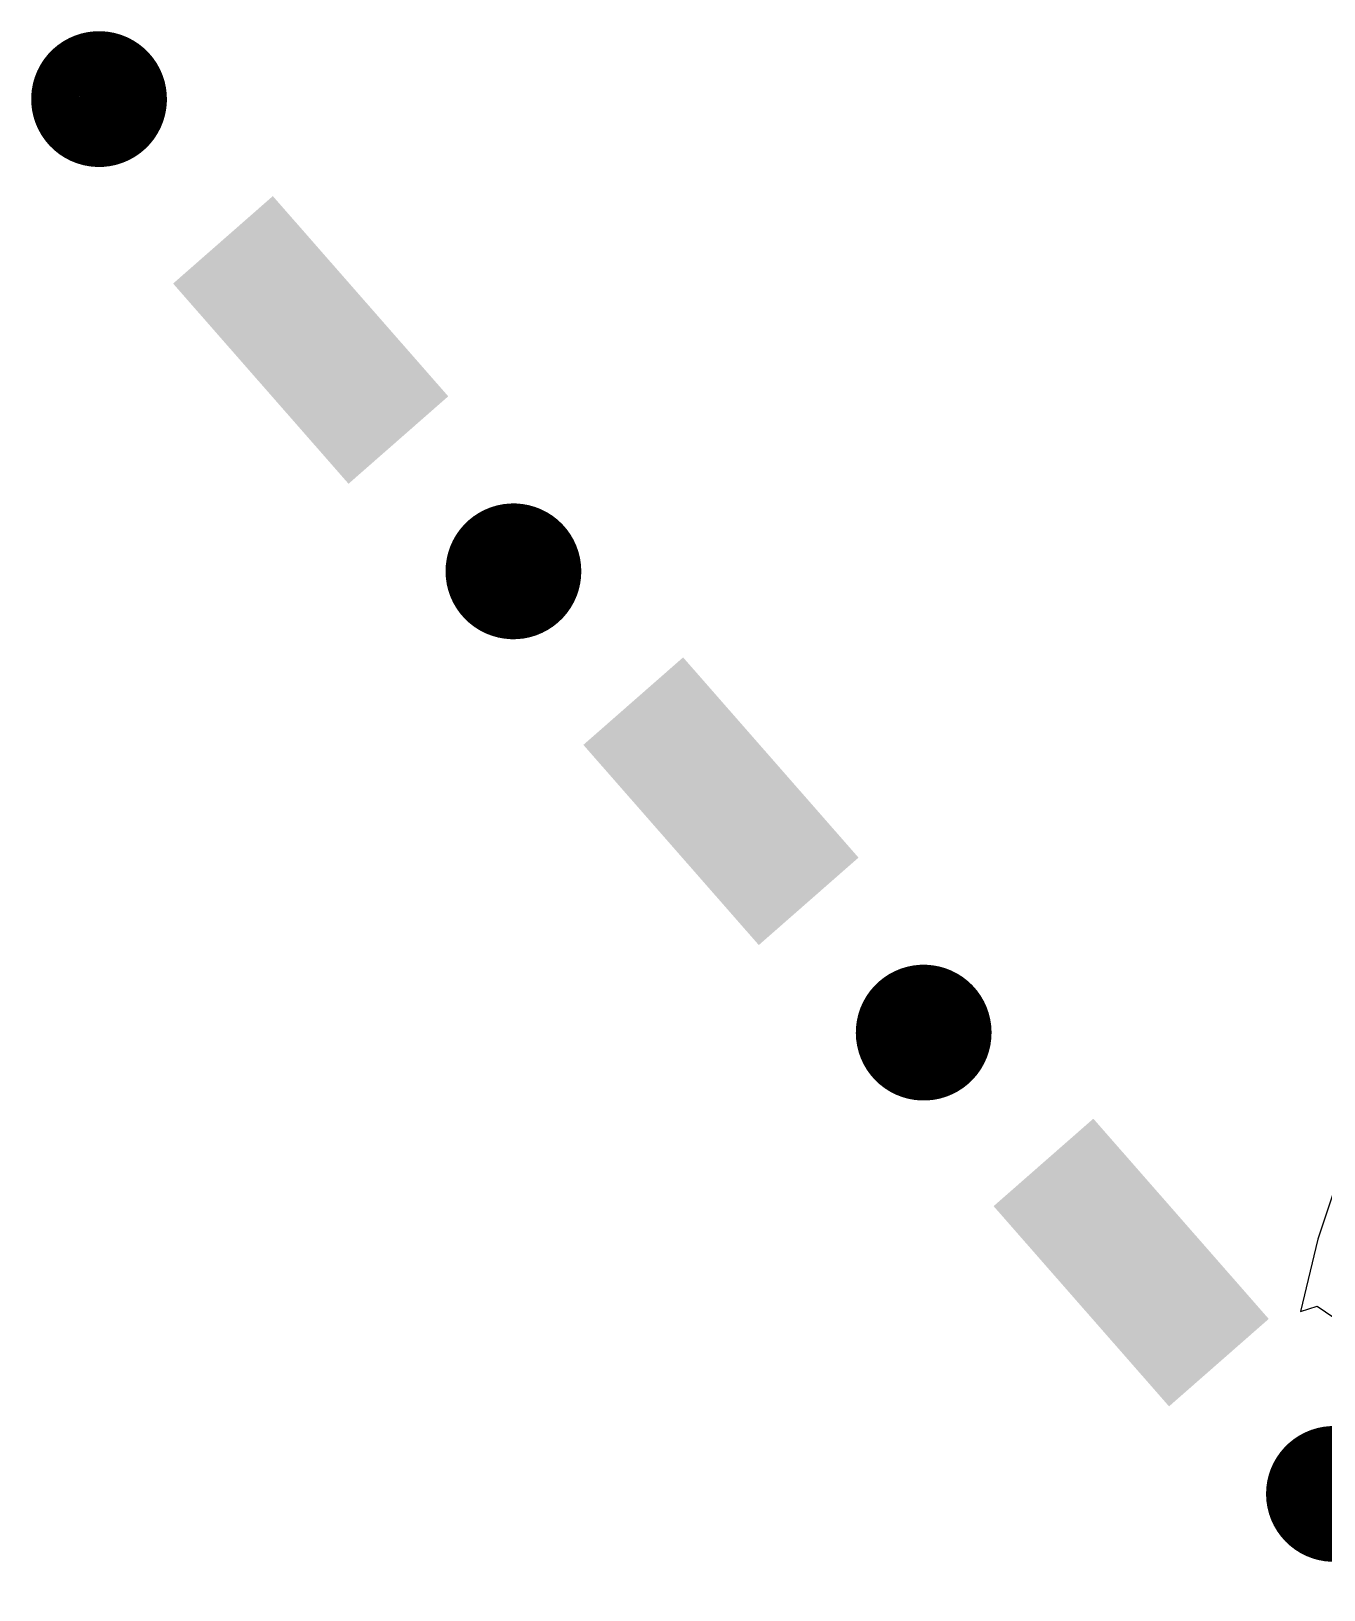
# Model space of a CAD drawing. Extents: x 615698 to 626331, y 7504748 to 7519310.
# Drawn here: x 622646.6 to 623002.7, y 7506899.9 to 7507329 of the extents above; entities that cross this region are included whole.
import ezdxf

# ---------------------------------------------------------------- set-up
doc = ezdxf.new("R2010")
doc.units = 0
doc.header["$LTSCALE"] = 170
doc.header["$MEASUREMENT"] = 0
doc.layers.add('LIMITE-PROJETO', color=1, linetype='CONTINUOUS')
doc.layers.add('RUA', color=7, linetype='CONTINUOUS')

# ---------------------------------------------------------------- blocks, each defined once
blk = doc.blocks.new('R')
at = {"layer": 'LIMITE-PROJETO', "const_width": 18.7}
blk.add_lwpolyline([(-75.23, 0.29, 1), (-93.93, 0.42, 1)], format="xyb", close=True, dxfattribs=at)
at = {"layer": 'LIMITE-PROJETO'}
blk.add_solid([(36.92, 17.72), (36.65, -18.81), (-36.38, 18.26), (-36.65, -18.26)], dxfattribs=at)

msp = doc.modelspace()

# ---------------------------------------------------------------- linework, layer by layer
at = {"layer": 'LIMITE-PROJETO', "const_width": 18.7}
msp.add_lwpolyline([(622656.06, 7507311.55, 1), (622674.6, 7507309.09, 1)], format="xyb", close=True, dxfattribs=at)
at = {"layer": 'RUA', "linetype": 'CONTINUOUS'}
msp.add_lwpolyline([(623031.29, 7507086.89), (623001.07, 7506996.48), (622996.24, 7506976.54), (623000.87, 7506978.03), (623010.03, 7506971.77)], dxfattribs=at)

# ---------------------------------------------------------------- block references
at = {"layer": 'LIMITE-PROJETO', "rotation": 131.6634682235239}
for p in [(622723.51, 7507243.73), (622836.52, 7507116.73), (622949.52, 7506989.73)]:
    msp.add_blockref('R', p, dxfattribs=at)

doc.saveas('drawing.dxf')
